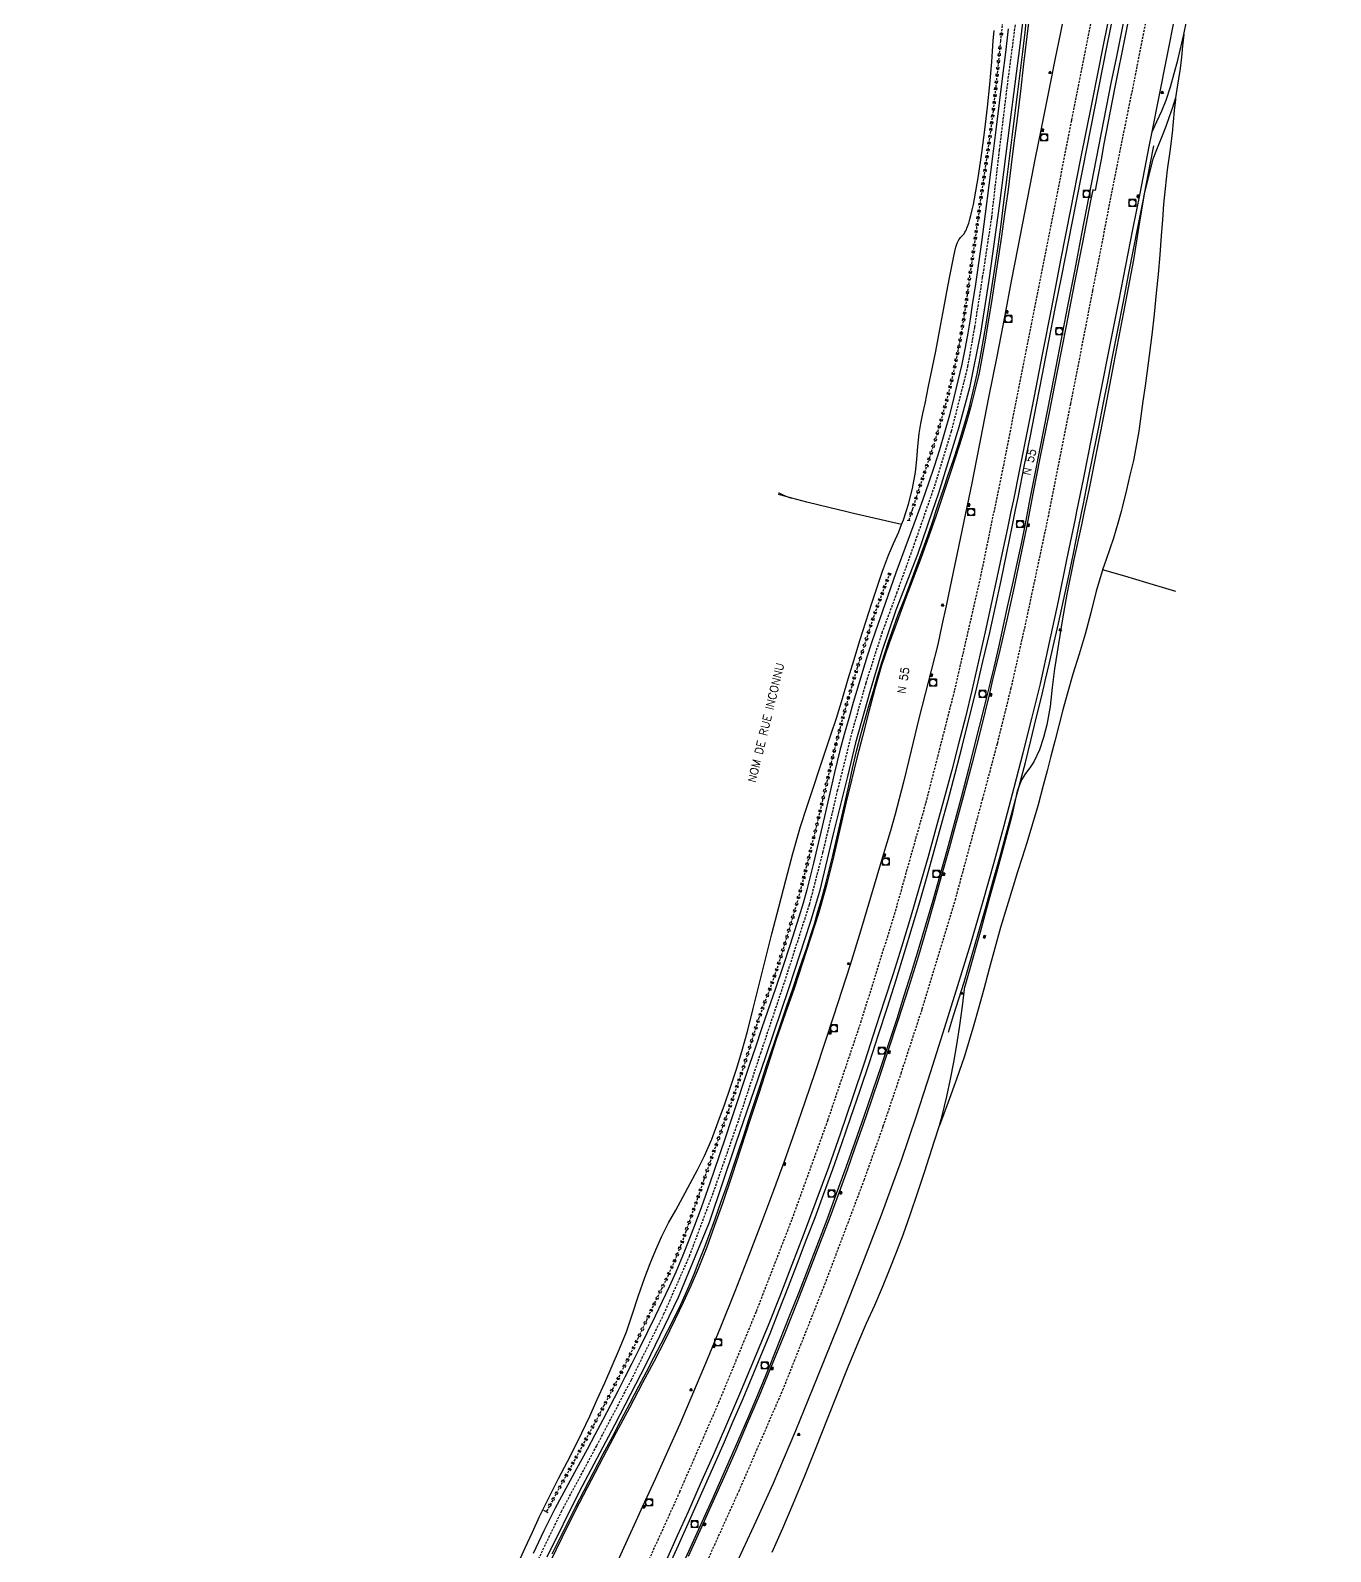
# Model space of a CAD drawing. Header units: millimetres. Extents: x 133168 to 134000, y 130000 to 131000.
# Drawn here: x 133211.6 to 133495.7, y 130448.6 to 130781.2 of the extents above; entities that cross this region are included whole.
import ezdxf
from ezdxf.enums import TextEntityAlignment as Align

# ---------------------------------------------------------------- set-up
doc = ezdxf.new("R2010")
doc.units = ezdxf.units.MM
doc.linetypes.add('DASHED', pattern=[0.75, 0.5, -0.25])
doc.layers.get('0').update_dxf_attribs({"linetype": 'CONTINUOUS'})
for name, color, linetype in [('W0001', 6, 'DASHED'), ('W0008', 7, 'CONTINUOUS'), ('W0010', 4, 'CONTINUOUS'), ('W0120', 7, 'CONTINUOUS'), ('W0211', 2, 'CONTINUOUS'), ('W0220', 5, 'DASHED'), ('W0330', 7, 'CONTINUOUS'), ('W0401', 7, 'CONTINUOUS'), ('W0420', 7, 'CONTINUOUS'), ('W0850', 7, 'CONTINUOUS'), ('W0990', 7, 'CONTINUOUS')]:
    doc.layers.add(name, color=color, linetype=linetype)
doc.styles.get("Standard").update_dxf_attribs({"font": 'romans.shx', "width": 0.85})

# ---------------------------------------------------------------- blocks, each defined once
blk = doc.blocks.new('T420')
for p, q in [((0.75, 0.75), (-0.75, 0.75)), ((-0.75, 0.75), (-0.75, -0.75)), ((0.75, 0.75), (0.75, -0.75)), ((0.75, -0.75), (-0.75, -0.75))]:
    blk.add_line(p, q)
blk.add_ellipse((0, 0), major_axis=(-0.53, 0.53), ratio=1, start_param=3.926991, end_param=10.210176)
blk = doc.blocks.new('T401')
for p, q in [((-0.3, 0.3), (0, 0.3)), ((-0.3, -0.25), (-0.3, 0.3)), ((-0.3, 0.15), (0, 0.15)), ((-0.3, 0), (0, 0)), ((0, 0.3), (0, -0.25)), ((-0.3, -0.15), (0, -0.15)), ((-0.3, -0.25), (-0.3, -0.3)), ((-0.3, -0.3), (0, -0.3)), ((0, -0.3), (0, -0.25))]:
    blk.add_line(p, q)
blk = doc.blocks.new('T850')
for p, q in [((-0.25, -0.15), (0, 0.32)), ((0, 0.32), (0.25, -0.15)), ((-0.25, -0.15), (0.25, -0.15))]:
    blk.add_line(p, q)
for major_axis in [(-0.106, 0.106), (-0.0354, 0.0354), (-0.0236, 0.0236)]:
    blk.add_ellipse((0, 0), major_axis=major_axis, ratio=1, start_param=3.926991, end_param=10.210176)
blk = doc.blocks.new('t220o')
at = {"color": 0, "linetype": 'Continuous'}
for p, q in [((-0.25, 0.25), (0.25, 0.25)), ((-0.25, -0.25), (0.25, -0.25))]:
    blk.add_line(p, q, dxfattribs=at)

msp = doc.modelspace()

# ---------------------------------------------------------------- linework, layer by layer
at = {"layer": 'W0001'}
for points in [[(133407.26, 130676), (133409.23, 130681.65), (133412.9, 130693.56), (133416.47, 130707.71), (133417.98, 130716.35), (133419.69, 130727.19), (133421.69, 130740.39), (133423.37, 130755.05), (133425.3, 130770.71), (133426.79, 130781.97), (133429.71, 130804.15), (133435.61, 130833.28), (133441.29, 130853.76), (133447.34, 130875.03), (133450.06, 130888.51), (133450.97, 130899.48), (133451.57, 130923.12), (133451.82, 130926), (133453.26, 130942.68), (133456.21, 130956.66), (133460.22, 130977.08), (133462.58, 130992.69), (133463, 131000)], [(133483.69, 131000), (133480.45, 130975.91), (133473.71, 130938.45), (133471.33, 130926), (133466.47, 130900.59), (133458.9, 130862.23), (133451.66, 130825.45), (133448.93, 130811.57), (133446.46, 130799.02), (133443.97, 130786.4), (133439.08, 130761.48), (133434.16, 130736.48), (133429.2, 130711.48), (133424.31, 130686.49), (133422.18, 130676)], [(133495.72, 131000), (133495.52, 130997.94), (133489.7, 130960.09), (133483.38, 130926), (133482.84, 130923.09), (133475.45, 130885.43), (133468.16, 130848.53), (133460.75, 130810.97), (133458.02, 130796.74), (133453.39, 130773.3), (133448.37, 130748.35), (133443.72, 130724.35), (133438.87, 130699.51), (133434.21, 130676)], [(133342.91, 130486.12), (133350.04, 130500.55), (133355.62, 130513.21), (133360.86, 130527.15), (133365.92, 130541.59), (133371.18, 130557.54), (133376.2, 130572.52), (133381.86, 130590.09), (133384.79, 130601.47), (133388, 130614.99), (133391.23, 130627.95), (133394.23, 130638.56), (133397.73, 130649.49), (133400.94, 130658.14), (133405.02, 130669.56), (133407.26, 130676)], [(133353.49, 130461.65), (133362.02, 130481.14), (133370.24, 130501.09), (133378.06, 130521.3), (133385.85, 130542.85), (133393.07, 130564.27), (133400.43, 130587.9), (133407.31, 130612.3), (133413.59, 130636.92), (133419.29, 130661.81), (133422.18, 130676)], [(133434.21, 130676), (133434.05, 130675.17), (133428.91, 130650.92), (133425.85, 130637.36), (133422.84, 130625.18), (133419.65, 130613.19), (133413.72, 130591.33), (133406.39, 130567.11), (133401.88, 130553.33), (133397.9, 130541.52), (133393.77, 130529.87), (133385.27, 130507.29), (133376.08, 130484.16), (133366.45, 130461.93)], [(133211.59, 130176), (133214.04, 130184.03), (133219.19, 130198.31), (133223.24, 130209.86), (133228.88, 130226.66), (133234.05, 130242.19), (133238.7, 130256.11), (133243.21, 130267.58), (133249.62, 130280.95), (133256.37, 130294.94), (133263.6, 130310.8), (133270.66, 130326.18), (133277.15, 130341.01), (133283.74, 130356.7), (133290.61, 130372.52), (133297.96, 130390.58), (133305.57, 130408.71), (133313.52, 130426.96), (133321, 130443.57), (133327.65, 130457.37), (133335.38, 130471.77), (133342.91, 130486.12)], [(133353.49, 130461.65), (133344.25, 130441.32), (133334.47, 130419.99), (133324.72, 130398.83), (133315.48, 130378.52), (133304.43, 130354.56), (133293.4, 130330.63), (133283.25, 130308.2), (133273.28, 130286.69), (133266.59, 130272.02), (133261.61, 130260.54), (133256.83, 130249.04), (133252.44, 130237.34), (133248.3, 130225.7), (133242.46, 130207.79), (133237.52, 130189.47), (133234.23, 130176)], [(133366.45, 130461.93), (133356.37, 130439.63), (133345.83, 130416.69), (133339.82, 130403.65), (133329.76, 130381.78), (133319.45, 130359.16), (133309.16, 130336.7), (133298.76, 130314.04), (133288.39, 130291.49), (133277.94, 130268.73), (133272.85, 130257.2), (133263.97, 130234.87), (133261.34, 130227.46), (133257.84, 130216.82), (133253.69, 130203.93), (133248.61, 130185.77), (133246.33, 130176)]]:
    msp.add_lwpolyline(points, dxfattribs=at)
at = {"layer": 'W0008'}
for points in [[(133435.54, 130826.66), (133433.84, 130818.48), (133431.97, 130808.93), (133429.96, 130795.78), (133427.79, 130777.96), (133425.61, 130761.1), (133423.36, 130743.4), (133421.03, 130726.63), (133419.24, 130715.01), (133416.83, 130703.03), (133414.46, 130694.45), (133410.06, 130680.03), (133408.68, 130676)], [(133440.29, 130676), (133441.78, 130683.35), (133443.58, 130692.3), (133445.54, 130702.19), (133447.48, 130712.08), (133449.42, 130721.97), (133450.97, 130729.83), (133452.53, 130737.69), (133454.08, 130745.55), (133456.11, 130755.81), (133456.74, 130759.01), (133458.14, 130766.06), (133460.17, 130776.32), (133461.55, 130783.3), (133462.92, 130790.29), (133464.3, 130797.27), (133465.72, 130804.51), (133467.15, 130811.76), (133468.57, 130819)], [(133453.81, 130816.87), (133452.07, 130808.12), (133450.33, 130799.37), (133448.59, 130790.62), (133446.06, 130778.02), (133443.52, 130765.42), (133441, 130752.82), (133438.89, 130742.08), (133436.8, 130731.34), (133434.7, 130720.6), (133432.78, 130710.74), (133430.86, 130700.89), (133428.91, 130691.04), (133427.66, 130684.81), (133426.4, 130678.59), (133425.86, 130676)], [(133458.39, 130817.03), (133456.7, 130808.81), (133455.01, 130800.59), (133453.34, 130792.36), (133450.92, 130780.39), (133448.53, 130768.42), (133446.2, 130756.43), (133445.56, 130753.02), (133444.92, 130749.61), (133444.28, 130746.2), (133443.74, 130746.36), (133443.26, 130743.95), (133441.49, 130734.85), (133439.71, 130725.74), (133437.93, 130716.64), (133436.03, 130706.97), (133434.12, 130697.31), (133432.21, 130687.64), (133430.76, 130680.26), (133429.92, 130676)], [(133437.84, 130786.67), (133436.67, 130780.73), (133435.5, 130774.78), (133434.47, 130769.64), (133433.42, 130764.51), (133432.39, 130759.37), (133431.2, 130753.35), (133430.02, 130747.33), (133428.84, 130741.31), (133427.39, 130733.85), (133425.95, 130726.4), (133424.51, 130718.94), (133422.76, 130709.93), (133421, 130700.93), (133419.23, 130691.93), (133418.26, 130687.06), (133417.29, 130682.19), (133416.31, 130677.33), (133416.03, 130676)], [(133425.29, 130781.59), (133424.67, 130776.42), (133424.05, 130771.25), (133423.33, 130765.37), (133422.6, 130759.49), (133421.86, 130753.61), (133421.07, 130747.36), (133420.26, 130741.12), (133419.42, 130734.88), (133418.78, 130730.32), (133418.12, 130725.76), (133417.42, 130721.2), (133416.93, 130718.1), (133416.43, 130715), (133415.88, 130711.91), (133415.13, 130708.23), (133414.3, 130704.56), (133413.41, 130700.91), (133412.42, 130697.08), (133411.36, 130693.27), (133410.24, 130689.48), (133409.07, 130685.84), (133407.84, 130682.23), (133406.58, 130678.62), (133405.64, 130676)], [(133405.64, 130676), (133404.66, 130673.26), (133402.69, 130667.93), (133400.75, 130662.58), (133399.57, 130659.25), (133398.4, 130655.91), (133397.24, 130652.57), (133396.29, 130649.84), (133395.36, 130647.1), (133394.45, 130644.35), (133393.4, 130640.99), (133392.4, 130637.61), (133391.42, 130634.23), (133390.41, 130630.74), (133389.43, 130627.25), (133388.49, 130623.75), (133387.31, 130618.95), (133386.21, 130614.14), (133385.11, 130609.32), (133384.33, 130605.91), (133383.55, 130602.51), (133382.74, 130599.11), (133382, 130596.18), (133381.24, 130593.25), (133380.43, 130590.34), (133379.53, 130587.32), (133378.58, 130584.3), (133377.62, 130581.3), (133376.03, 130576.48), (133374.39, 130571.68), (133372.75, 130566.88), (133371.38, 130562.87), (133370.01, 130558.86), (133368.65, 130554.84), (133367.34, 130550.9), (133366.04, 130546.95), (133364.74, 130543.01), (133363.46, 130539.16), (133362.17, 130535.31), (133360.86, 130531.47), (133359.55, 130527.7), (133358.21, 130523.95), (133356.83, 130520.21), (133355.47, 130516.69), (133354.07, 130513.18), (133352.61, 130509.7), (133351.16, 130506.47), (133349.65, 130503.26), (133348.12, 130500.07), (133346.45, 130496.61), (133344.75, 130493.17), (133343.03, 130489.73), (133341.49, 130486.68), (133339.93, 130483.64), (133338.36, 130480.61), (133336.66, 130477.37), (133334.95, 130474.14), (133333.23, 130470.91), (133330.9, 130466.64), (133328.56, 130462.37), (133326.28, 130458.07), (133323.81, 130453.13), (133321.42, 130448.15)], [(133408.68, 130676), (133405.46, 130666.63), (133400.73, 130654.41), (133397.69, 130645.4), (133395.02, 130636.56), (133391.9, 130625.41), (133390.15, 130618.09), (133387.01, 130605.52), (133384.04, 130592.92), (133381.98, 130586.14), (133377.34, 130571.83), (133372.24, 130556.75), (133365.7, 130537.67), (133359.89, 130520.54), (133353.18, 130504.12), (133346.06, 130489.5), (133339.25, 130476.21), (133331.51, 130461.63), (133324.46, 130447.39)], [(133416.03, 130676), (133415.08, 130671.42), (133413.84, 130665.52), (133412.58, 130659.62), (133411.69, 130655.4), (133410.8, 130651.17), (133409.86, 130646.96), (133408.54, 130641.55), (133407.15, 130636.16), (133405.76, 130630.76), (133404.06, 130623.77), (133402.37, 130616.79), (133400.56, 130609.83), (133399.53, 130606.21), (133398.46, 130602.59), (133397.39, 130598.98), (133395.21, 130591.59), (133393.01, 130584.22), (133390.74, 130576.86), (133388.95, 130571.27), (133387.12, 130565.69), (133385.27, 130560.11), (133383.07, 130553.48), (133380.84, 130546.87), (133378.56, 130540.27), (133376.28, 130533.88), (133373.95, 130527.51), (133371.58, 130521.15), (133368.58, 130513.29), (133365.52, 130505.46), (133362.39, 130497.65), (133359.48, 130490.56), (133356.52, 130483.48), (133353.49, 130476.44), (133350.82, 130470.43), (133348.1, 130464.44), (133345.37, 130458.45), (133340.92, 130448.63), (133336.45, 130438.82)], [(133425.86, 130676), (133425.11, 130672.37), (133423.97, 130666.95), (133422.81, 130661.54), (133421.63, 130656.13), (133420.23, 130649.71), (133418.8, 130643.29), (133417.32, 130636.88), (133415.91, 130631.05), (133414.44, 130625.24), (133412.94, 130619.43), (133411.23, 130613.04), (133409.47, 130606.66), (133407.68, 130600.29), (133405.82, 130593.76), (133403.93, 130587.23), (133401.97, 130580.73), (133400.15, 130574.92), (133398.27, 130569.13), (133396.38, 130563.35), (133393.84, 130555.57), (133391.27, 130547.8), (133388.62, 130540.06), (133385.97, 130532.59), (133383.24, 130525.14), (133380.46, 130517.72), (133377.99, 130511.25), (133375.49, 130504.79), (133372.93, 130498.36), (133369.78, 130490.66), (133366.56, 130482.99), (133363.28, 130475.35), (133360.65, 130469.32), (133357.98, 130463.3), (133355.3, 130457.29), (133352.94, 130452.02), (133350.56, 130446.76)], [(133429.92, 130676), (133429.31, 130672.89), (133427.81, 130665.52), (133426.4, 130658.91), (133424.94, 130652.31), (133423.43, 130645.72), (133422.66, 130642.44), (133421.87, 130639.17), (133421.08, 130635.9), (133419.26, 130628.46), (133417.39, 130621.04), (133415.46, 130613.63), (133413.93, 130607.97), (133412.36, 130602.33), (133410.77, 130596.69), (133409.09, 130590.74), (133407.39, 130584.8), (133405.64, 130578.88), (133403.46, 130571.84), (133401.21, 130564.82), (133398.91, 130557.82), (133397.13, 130552.45), (133395.32, 130547.1), (133393.48, 130541.75), (133391.78, 130536.88), (133390.07, 130532.01), (133388.32, 130527.16), (133386.28, 130521.65), (133384.21, 130516.15), (133382.1, 130510.66), (133379.24, 130503.32), (133376.32, 130496), (133373.35, 130488.71), (133370.82, 130482.62), (133368.26, 130476.55), (133365.65, 130470.5), (133363.21, 130464.95), (133360.74, 130459.42), (133358.25, 130453.89), (133355.36, 130447.51)], [(133366.42, 130447.06), (133370.21, 130455.22), (133373.91, 130463.41), (133378.86, 130475.02), (133383.63, 130486.71), (133388.3, 130498.44), (133392.99, 130510.31), (133397.57, 130522.21), (133401.94, 130534.2), (133405.2, 130543.83), (133408.33, 130553.52), (133411.39, 130563.22), (133414.26, 130572.39), (133417.08, 130581.57), (133419.8, 130590.78), (133422.13, 130599.06), (133424.39, 130607.37), (133426.59, 130615.69), (133428.55, 130623.22), (133430.47, 130630.76), (133432.31, 130638.32), (133434.33, 130647.34), (133436.24, 130656.39), (133438.11, 130665.45), (133439.96, 130674.39), (133440.29, 130676)]]:
    msp.add_lwpolyline(points, dxfattribs=at)
at = {"layer": 'W0010'}
for points in [[(133478.64, 130926), (133477.85, 130921.79), (133475.96, 130911.82), (133474.04, 130901.87), (133472.04, 130891.83), (133470.01, 130881.79), (133467.99, 130871.76), (133466.11, 130862.31), (133464.25, 130852.85), (133462.38, 130843.4), (133460.33, 130833.13), (133458.27, 130822.87), (133456.23, 130812.59), (133454.38, 130803.15), (133452.54, 130793.69), (133450.67, 130784.25), (133449.72, 130779.5), (133448.76, 130774.76), (133447.8, 130770.02)], [(133426.82, 130676), (133427.51, 130679.42), (133428.79, 130685.84), (133430.12, 130692.58), (133431.43, 130699.33), (133432.74, 130706.07), (133434.15, 130713.24), (133435.56, 130720.4), (133436.97, 130727.57), (133438.5, 130735.35), (133440.03, 130743.12), (133441.56, 130750.9), (133443.32, 130759.79), (133445.08, 130768.67), (133446.85, 130777.56), (133448.42, 130785.4), (133449.99, 130793.24), (133451.52, 130801.09), (133452.37, 130805.62), (133453.2, 130810.15), (133454.04, 130814.68)], [(133409.49, 130676), (133410.07, 130677.74), (133411.21, 130681.15), (133412.26, 130684.24), (133413.3, 130687.33), (133414.31, 130690.44), (133415.15, 130693.15), (133415.95, 130695.86), (133416.71, 130698.59), (133417.64, 130702.34), (133418.48, 130706.12), (133419.24, 130709.91), (133419.91, 130713.65), (133420.51, 130717.41), (133421.1, 130721.17), (133421.78, 130725.43), (133422.44, 130729.69), (133423.07, 130733.95), (133423.72, 130738.8), (133424.33, 130743.65), (133424.94, 130748.51), (133425.55, 130753.2), (133426.15, 130757.9), (133426.75, 130762.59), (133427.33, 130767.23), (133427.91, 130771.86), (133428.47, 130776.5), (133428.96, 130780.81), (133429.44, 130785.12)], [(133447.8, 130770.02), (133446.7, 130764.41), (133445.6, 130758.79), (133444.5, 130753.18), (133442.91, 130744.97), (133441.32, 130736.76), (133439.73, 130728.55), (133438.26, 130720.95), (133436.78, 130713.35), (133435.3, 130705.75), (133433.78, 130697.97), (133432.27, 130690.19), (133430.74, 130682.41), (133429.89, 130678.05), (133429.49, 130676)], [(133441.36, 130676), (133441.63, 130677.34), (133442.78, 130683.04), (133443.93, 130688.74), (133445.07, 130694.44), (133446.05, 130699.44), (133447.03, 130704.45), (133448, 130709.45), (133449.22, 130715.68), (133450.44, 130721.91), (133451.66, 130728.14), (133452.68, 130733.29), (133453.69, 130738.45), (133454.7, 130743.6), (133455.5, 130747.74), (133456.29, 130751.87), (133457.09, 130756.01)], [(133325.63, 130448.08), (133327.29, 130451.46), (133329.04, 130454.97), (133330.8, 130458.46), (133332.59, 130461.95), (133334.63, 130465.86), (133336.7, 130469.77), (133338.76, 130473.67), (133340.7, 130477.37), (133342.64, 130481.08), (133344.58, 130484.78), (133346.21, 130487.89), (133347.85, 130490.99), (133349.46, 130494.11), (133350.91, 130496.93), (133352.34, 130499.75), (133353.71, 130502.6), (133354.74, 130504.88), (133355.74, 130507.18), (133356.7, 130509.49), (133357.77, 130512.17), (133358.81, 130514.87), (133359.82, 130517.57), (133361.21, 130521.35), (133362.57, 130525.14), (133363.9, 130528.94), (133365.09, 130532.41), (133366.26, 130535.88), (133367.41, 130539.36), (133368.62, 130543.08), (133369.82, 130546.81), (133371.03, 130550.53), (133372.55, 130555.09), (133374.09, 130559.65), (133375.64, 130564.2), (133376.91, 130567.93), (133378.18, 130571.66), (133379.45, 130575.39), (133380.35, 130577.99), (133381.24, 130580.58), (133382.1, 130583.19), (133382.92, 130585.84), (133383.7, 130588.51), (133384.46, 130591.18), (133385.32, 130594.36), (133386.13, 130597.56), (133386.92, 130600.76), (133387.83, 130604.56), (133388.7, 130608.37), (133389.57, 130612.18), (133390.41, 130615.99), (133391.24, 130619.81), (133392.13, 130623.61), (133393.02, 130626.99), (133393.96, 130630.35), (133394.92, 130633.71), (133395.8, 130636.81), (133396.71, 130639.91), (133397.65, 130642.99), (133398.38, 130645.25), (133399.13, 130647.51), (133399.91, 130649.76), (133401.18, 130653.25), (133402.51, 130656.72), (133403.83, 130660.2), (133405.16, 130663.77), (133406.47, 130667.35), (133407.76, 130670.94), (133408.93, 130674.34), (133409.49, 130676)], [(133350.42, 130443.91), (133353.21, 130449.98), (133355.92, 130456.01), (133358.61, 130462.05), (133361.27, 130468.1), (133363.24, 130472.58), (133365.2, 130477.06), (133367.13, 130481.56), (133369.19, 130486.45), (133371.22, 130491.36), (133373.22, 130496.28), (133375.25, 130501.4), (133377.24, 130506.53), (133379.22, 130511.67), (133381.15, 130516.65), (133383.06, 130521.64), (133384.94, 130526.64), (133386.95, 130532.2), (133388.91, 130537.79), (133390.84, 130543.38), (133392.91, 130549.45), (133394.95, 130555.53), (133396.95, 130561.62), (133398.88, 130567.59), (133400.78, 130573.57), (133402.64, 130579.57), (133404.31, 130585.12), (133405.94, 130590.68), (133407.54, 130596.25), (133409.1, 130601.78), (133410.62, 130607.32), (133412.12, 130612.86), (133413.68, 130618.74), (133415.2, 130624.62), (133416.69, 130630.52), (133418.25, 130636.85), (133419.76, 130643.2), (133421.23, 130649.55), (133422.49, 130655.23), (133423.7, 130660.91), (133424.9, 130666.6), (133426.22, 130673.01), (133426.82, 130676)], [(133429.49, 130676), (133429.03, 130673.69), (133428.15, 130669.34), (133427.15, 130664.61), (133426.11, 130659.88), (133425.07, 130655.16), (133424.1, 130650.74), (133423.12, 130646.33), (133422.11, 130641.92), (133421.32, 130638.65), (133420.51, 130635.39), (133419.7, 130632.13), (133418.14, 130625.9), (133416.57, 130619.68), (133414.96, 130613.46), (133413.45, 130607.76), (133411.92, 130602.08), (133410.34, 130596.4), (133408.78, 130590.97), (133407.19, 130585.55), (133405.57, 130580.14), (133404.04, 130575.1), (133402.49, 130570.08), (133400.9, 130565.06), (133399.18, 130559.79), (133397.42, 130554.54), (133395.64, 130549.29), (133393.72, 130543.7), (133391.76, 130538.13), (133389.78, 130532.56), (133387.71, 130526.84), (133385.61, 130521.14), (133383.47, 130515.45), (133381.51, 130510.35), (133379.51, 130505.26), (133377.5, 130500.18), (133375.3, 130494.66), (133373.09, 130489.15), (133370.83, 130483.65), (133368.5, 130478.12), (133366.12, 130472.6), (133363.72, 130467.1), (133360.5, 130459.85), (133357.23, 130452.62), (133353.93, 130445.4)], [(133412.19, 130562.19), (133413.34, 130565.83), (133414.5, 130569.47), (133415.63, 130573.11), (133417.27, 130578.62), (133418.86, 130584.15), (133420.43, 130589.68), (133421.95, 130595.02), (133423.45, 130600.37), (133424.93, 130605.72), (133426.32, 130610.84), (133427.69, 130615.97), (133429.02, 130621.1), (133430.24, 130625.96), (133431.42, 130630.83), (133432.59, 130635.7), (133433.44, 130639.29), (133434.29, 130642.89), (133435.12, 130646.49), (133436.26, 130651.52), (133437.37, 130656.55), (133438.45, 130661.59), (133439.53, 130666.84), (133440.58, 130672.09), (133441.36, 130676)]]:
    msp.add_lwpolyline(points, dxfattribs=at)
at = {"layer": 'W0120'}
for points in [[(133403.88, 130673.95), (133403.22, 130674.06)], [(133324.74, 130457.07), (133323.79, 130457.59)]]:
    msp.add_lwpolyline(points, dxfattribs=at)
at = {"layer": 'W0211'}
for points in [[(133456.74, 130759.01), (133457.78, 130761.33), (133458.82, 130763.64), (133459.77, 130765.99), (133460.73, 130768.86), (133461.56, 130771.77), (133462.34, 130774.7), (133463.39, 130779.1), (133463.65, 130780.35), (133464.3, 130783.53), (133465.2, 130787.96), (133466.71, 130795.46), (133468.17, 130802.97), (133469.62, 130810.48)], [(133429.95, 130784.64), (133429.35, 130779.88), (133428.63, 130773.9), (133427.93, 130767.93), (133427.21, 130761.95), (133426.54, 130756.58), (133425.87, 130751.21), (133425.16, 130745.85), (133424.5, 130741.04), (133423.82, 130736.23), (133423.11, 130731.42), (133422.38, 130726.65), (133421.62, 130721.88), (133420.83, 130717.12), (133420.23, 130713.51), (133419.61, 130709.9), (133418.9, 130706.31), (133418.08, 130702.79), (133417.18, 130699.29), (133416.21, 130695.81), (133415.05, 130691.96), (133413.82, 130688.12), (133412.56, 130684.3), (133411.05, 130679.72), (133409.8, 130676)], [(133461.86, 130766.45), (133461.15, 130764.37), (133460.44, 130762.29), (133459.7, 130760.22), (133458.77, 130757.82), (133457.8, 130755.44), (133456.91, 130753.03), (133455.06, 130745.81), (133453.85, 130738.41), (133452.65, 130731.01), (133451.2, 130723.41), (133449.75, 130715.81), (133448.29, 130708.21), (133446.52, 130699.02), (133444.73, 130689.84), (133442.9, 130680.66), (133441.9, 130676)], [(133409.8, 130676), (133409.51, 130675.15), (133407.92, 130670.6), (133406.23, 130665.98), (133404.48, 130661.39), (133402.76, 130656.78), (133400.98, 130651.99), (133399.23, 130647.2), (133397.6, 130642.36), (133396.1, 130637.2), (133394.75, 130631.99), (133393.42, 130626.78), (133392.2, 130622.04), (133391.01, 130617.29), (133389.84, 130612.53), (133388.37, 130606.18), (133386.95, 130599.81), (133385.36, 130593.49), (133383.79, 130588.08), (133382.09, 130582.69), (133380.35, 130577.33), (133378.46, 130571.72), (133376.5, 130566.13), (133374.58, 130560.53), (133372.64, 130554.65), (133370.74, 130548.76), (133368.83, 130542.87), (133366.86, 130536.79), (133364.87, 130530.72), (133362.81, 130524.67), (133361.12, 130519.88), (133359.38, 130515.11), (133357.52, 130510.39), (133355.92, 130506.7), (133354.25, 130503.04), (133352.52, 130499.4), (133350.2, 130494.72), (133347.8, 130490.07), (133345.38, 130485.44), (133342.52, 130480.04), (133339.62, 130474.65), (133336.75, 130469.25), (133334.13, 130464.22), (133331.54, 130459.18), (133328.98, 130454.12), (133326.45, 130449.02), (133323.97, 130443.9)], [(133441.9, 130676), (133441.28, 130673.1), (133439.63, 130665.54), (133438.11, 130657.96), (133437.14, 130652.51), (133436.23, 130647.05), (133435.38, 130641.58), (133434.91, 130637.49), (133434.47, 130633.4), (133433.72, 130629.38), (133432.98, 130626.6), (133432.1, 130623.86), (133430.91, 130621.27), (133430.02, 130619.96), (133429.05, 130618.69), (133428.19, 130617.37), (133427.24, 130614.85), (133426.66, 130612.15), (133426.07, 130609.46), (133424.39, 130603.23), (133422.7, 130597), (133421, 130590.77), (133419.28, 130584.55), (133417.55, 130578.34), (133415.82, 130572.12)], [(133373.69, 130448.42), (133376.01, 130453.69), (133378.28, 130458.98), (133380.83, 130465.16), (133383.31, 130471.37), (133385.79, 130477.58), (133388.04, 130483.27), (133390.29, 130488.95), (133392.61, 130494.61), (133394.33, 130498.55), (133396.09, 130502.47), (133397.79, 130506.42), (133399.34, 130510.22), (133400.85, 130514.03), (133402.3, 130517.87), (133403.92, 130522.4), (133405.47, 130526.96), (133406.99, 130531.53), (133408.1, 130534.94), (133409.19, 130538.36), (133410.28, 130541.78), (133410.82, 130543.89), (133411.36, 130546), (133411.87, 130548.12), (133412.67, 130551.85), (133413.39, 130555.61), (133414.04, 130559.37), (133414.68, 130563.61), (133415.25, 130567.87), (133415.82, 130572.12)]]:
    msp.add_lwpolyline(points, dxfattribs=at)
at = {"layer": 'W0220'}
for points in [[(133446.41, 130885.32), (133445.13, 130879.97), (133443.84, 130874.62), (133442.49, 130869.29), (133440.84, 130863.37), (133439.1, 130857.47), (133437.41, 130851.56), (133435.75, 130845.49), (133434.14, 130839.4), (133432.61, 130833.3), (133430.96, 130826.33), (133429.41, 130819.34), (133428.02, 130812.32), (133426.86, 130805.32), (133425.86, 130798.28), (133424.96, 130791.24), (133424.48, 130787.12), (133424.02, 130783.01), (133423.57, 130778.89)], [(133423.57, 130778.89), (133423.05, 130773.79), (133422.54, 130768.7), (133421.97, 130763.61), (133421.09, 130756.92), (133420.12, 130750.23), (133419.14, 130743.55), (133418.38, 130738.23), (133417.62, 130732.91), (133416.85, 130727.59), (133416.27, 130723.37), (133415.68, 130719.16), (133415, 130714.96), (133414.32, 130711.35), (133413.58, 130707.74), (133412.76, 130704.16), (133411.63, 130699.71), (133410.39, 130695.29), (133409.07, 130690.9), (133408.07, 130687.82), (133407.03, 130684.74), (133406, 130681.67), (133405.18, 130679.12), (133404.36, 130676.58), (133404.17, 130676)], [(133404.17, 130676), (133403.54, 130674.03)], [(133399.38, 130662.51), (133398.3, 130659.67), (133397.23, 130656.83), (133396.19, 130653.97), (133395.2, 130651.04), (133394.24, 130648.09), (133393.31, 130645.13), (133392.28, 130641.84), (133391.28, 130638.54), (133390.31, 130635.23), (133389.37, 130631.87), (133388.46, 130628.49), (133387.58, 130625.11), (133386.59, 130621.06), (133385.66, 130617), (133384.71, 130612.94), (133383.74, 130608.88), (133382.76, 130604.82), (133381.76, 130600.76), (133381.19, 130598.46), (133380.62, 130596.16), (133380.03, 130593.87), (133379.21, 130590.89), (133378.36, 130587.93), (133377.48, 130584.97), (133376.44, 130581.5), (133375.37, 130578.05), (133374.24, 130574.61), (133373.12, 130571.5), (133371.94, 130568.41), (133370.81, 130565.31), (133369.6, 130561.6), (133368.45, 130557.87), (133367.27, 130554.15), (133366.28, 130551.21), (133365.26, 130548.27), (133364.24, 130545.34), (133362.89, 130541.55), (133361.53, 130537.77), (133360.18, 130533.99), (133358.77, 130529.92), (133357.38, 130525.85), (133355.95, 130521.79), (133354.81, 130518.59), (133353.66, 130515.4), (133352.41, 130512.25), (133351, 130509.13), (133349.5, 130506.04), (133348, 130502.96), (133346.2, 130499.13), (133344.39, 130495.3), (133342.55, 130491.49), (133340.71, 130487.81), (133338.83, 130484.15), (133336.93, 130480.5), (133334.84, 130476.58), (133332.72, 130472.69), (133330.6, 130468.79), (133328.52, 130464.97), (133326.44, 130461.16), (133324.36, 130457.35)]]:
    msp.add_lwpolyline(points, dxfattribs=at)
at = {"layer": 'W0330'}
for points in [[(133402.95, 130676), (133403.45, 130677.6), (133404.33, 130681.07), (133405.01, 130684.58), (133405.33, 130687.41), (133405.53, 130690.26), (133405.83, 130693.1), (133406.21, 130695.28), (133406.64, 130697.44), (133407.09, 130699.61), (133407.88, 130703.42), (133408.69, 130707.23), (133409.48, 130711.05), (133410.36, 130715.78), (133411.19, 130720.51), (133412.07, 130725.24), (133412.51, 130727.45), (133412.95, 130729.66), (133413.42, 130731.87), (133413.55, 130732.53), (133413.69, 130733.2), (133413.86, 130733.85), (133413.99, 130734.28), (133414.14, 130734.7), (133414.32, 130735.11), (133414.49, 130735.4), (133414.67, 130735.68), (133414.88, 130735.94), (133415.05, 130736.12), (133415.24, 130736.3), (133415.41, 130736.48), (133415.62, 130736.76), (133415.82, 130737.06), (133415.99, 130737.37), (133416.13, 130737.67), (133416.26, 130737.99), (133416.38, 130738.3), (133416.66, 130739.1), (133416.91, 130739.91), (133417.14, 130740.73), (133417.43, 130741.95), (133417.66, 130743.18), (133417.89, 130744.42), (133418.77, 130749.43), (133419.5, 130754.46), (133420.16, 130759.5), (133420.74, 130764.45), (133421.23, 130769.41), (133421.67, 130774.37), (133421.85, 130776.65), (133422.01, 130778.93), (133422.18, 130781.21)], [(133463.65, 130780.35), (133463.39, 130777.85), (133463.13, 130775.35), (133462.84, 130772.86), (133462.51, 130770.62), (133462.14, 130768.38), (133461.86, 130766.45), (133461.82, 130766.14), (133461.56, 130763.69), (133461.35, 130761.23), (133461.12, 130758.77), (133460.61, 130754.72), (133460.05, 130750.69), (133459.55, 130746.64), (133459.24, 130743.22), (133458.98, 130739.79), (133458.72, 130736.36), (133458.38, 130732.15), (133458.03, 130727.94), (133457.64, 130723.73), (133457.17, 130719.19), (133456.67, 130714.64), (133456.11, 130710.11), (133455.66, 130706.78), (133455.18, 130703.46), (133454.7, 130700.13), (133454.25, 130696.86), (133453.8, 130693.6), (133453.27, 130690.35), (133452.62, 130687.13), (133451.89, 130683.93), (133451.12, 130680.74), (133450.25, 130677.21), (133449.93, 130676)], [(133389.69, 130676), (133386.35, 130676.81), (133381.24, 130678.09), (133377.99, 130678.93), (133376.15, 130679.41), (133374.97, 130679.72)], [(133375.1, 130680.13), (133375.16, 130680.09), (133375.87, 130679.7), (133376.56, 130679.41), (133377.28, 130679.17), (133377.99, 130678.93)], [(133317.88, 130445.36), (133319.73, 130449.41), (133321.3, 130452.81), (133322.87, 130456.21), (133324.48, 130459.59), (133327, 130464.58), (133329.6, 130469.54), (133332.11, 130474.54), (133333.81, 130478.16), (133335.47, 130481.81), (133337.1, 130485.47), (133338.73, 130489.18), (133340.32, 130492.9), (133341.82, 130496.66), (133343.19, 130500.59), (133344.47, 130504.57), (133345.84, 130508.5), (133347.02, 130511.55), (133348.25, 130514.58), (133349.59, 130517.56), (133351.06, 130520.43), (133352.62, 130523.26), (133354.18, 130526.09), (133355.8, 130529.07), (133357.4, 130532.06), (133358.9, 130535.09), (133360.47, 130538.77), (133361.89, 130542.52), (133363.25, 130546.3), (133364.59, 130550.16), (133365.86, 130554.05), (133367.06, 130557.96), (133368.35, 130562.62), (133369.53, 130567.3), (133370.71, 130571.99), (133372.18, 130577.82), (133373.63, 130583.65), (133375.11, 130589.47), (133376.64, 130595.37), (133378.2, 130601.26), (133379.89, 130607.12), (133381.23, 130611.34), (133382.63, 130615.53), (133384.04, 130619.73), (133385.29, 130623.43), (133386.54, 130627.14), (133387.75, 130630.85), (133389.05, 130635.12), (133390.31, 130639.4), (133391.59, 130643.67), (133392.86, 130647.77), (133394.16, 130651.86), (133395.49, 130655.94), (133396.65, 130659.47), (133397.83, 130662.99), (133399.11, 130666.47), (133400.2, 130669.04), (133401.35, 130671.6), (133401.97, 130673.16), (133402.38, 130674.19), (133402.95, 130676)], [(133401.97, 130673.16), (133398.47, 130673.96), (133394.96, 130674.75), (133391.46, 130675.57), (133389.69, 130676)], [(133449.93, 130676), (133449.33, 130673.69), (133448.31, 130670.2), (133447.51, 130667.86), (133446.67, 130665.54), (133445.88, 130663.28), (133445.86, 130663.21), (133444.51, 130658.57), (133443.31, 130653.88), (133442.07, 130649.21), (133440.76, 130644.82), (133439.42, 130640.45), (133438.13, 130636.06), (133437.21, 130632.64), (133436.32, 130629.2), (133435.44, 130625.77), (133434.62, 130622.54), (133433.8, 130619.31), (133432.95, 130616.08), (133431.79, 130611.89), (133430.59, 130607.71), (133429.34, 130603.54), (133428.35, 130600.38), (133427.34, 130597.22), (133426.34, 130594.06), (133424.96, 130589.55), (133423.62, 130585.02), (133422.32, 130580.49), (133421.12, 130576.04), (133419.95, 130571.59), (133418.74, 130567.14), (133417.76, 130563.73), (133416.76, 130560.32), (133415.71, 130556.93), (133413.98, 130551.86), (133412.13, 130546.82), (133410.28, 130541.78)], [(133461.89, 130658.53), (133460.45, 130658.97), (133455.6, 130660.42), (133450.74, 130661.85), (133445.88, 130663.28)]]:
    msp.add_lwpolyline(points, dxfattribs=at)

# ---------------------------------------------------------------- block references
at = {"layer": 'W0220'}
for p, rotation in [((133423.73, 130780.38), 263.6949337373492), ((133423.27, 130775.91), 264.1781962497997), ((133423.42, 130777.4), 264.1781962497997), ((133422.96, 130772.93), 264.2782619923045), ((133423.11, 130774.42), 264.1781962497997), ((133422.66, 130769.94), 264.2782619923045), ((133422.81, 130771.43), 264.2782619923045), ((133422.18, 130765.47), 263.6103940536566), ((133422.35, 130766.96), 263.6103940536566), ((133422.51, 130768.45), 263.6103940536566), ((133421.82, 130762.49), 262.5063578029481), ((133422.01, 130763.98), 263.6103940536566), ((133421.43, 130759.52), 262.5063578029481), ((133421.63, 130761), 262.5063578029481), ((133421.04, 130756.54), 261.7500321731907), ((133421.24, 130758.03), 262.5063578029481), ((133420.39, 130752.09), 261.7500321731907), ((133420.6, 130753.57), 261.7500321731907), ((133420.82, 130755.06), 261.7500321731907), ((133419.96, 130749.12), 261.6538693376246), ((133420.17, 130750.6), 261.7500321731907), ((133419.52, 130746.15), 261.6538693376246), ((133419.74, 130747.64), 261.6538693376246), ((133419.09, 130743.18), 261.8698976457562), ((133419.3, 130744.67), 261.6538693376246), ((133418.66, 130740.21), 261.8698976457562), ((133418.88, 130741.7), 261.8698976457562), ((133418.03, 130735.76), 261.8698976457343), ((133418.24, 130737.24), 261.8698976457343), ((133418.45, 130738.73), 261.8698976457562), ((133417.6, 130732.79), 261.7643806759117), ((133417.81, 130734.27), 261.8698976457343), ((133417.17, 130729.82), 261.7643806759117), ((133417.39, 130731.3), 261.7643806759117), ((133416.75, 130726.85), 262.1742548333761), ((133416.96, 130728.34), 261.7643806759117), ((133416.13, 130722.39), 262.0223810636879), ((133416.34, 130723.88), 262.1742548333761), ((133416.54, 130725.36), 262.1742548333761), ((133415.72, 130719.42), 262.0223810636879), ((133415.92, 130720.91), 262.0223810636879), ((133415.24, 130716.46), 260.8033441084577), ((133415.48, 130717.94), 260.8033441084577), ((133414.73, 130713.5), 259.3324385649559), ((133415, 130714.98), 260.8033441084577), ((133413.86, 130709.09), 258.4156353424811), ((133414.16, 130710.56), 258.4156353424811), ((133414.45, 130712.03), 259.3324385649559), ((133413.22, 130706.16), 257.0989272551276), ((133413.55, 130707.62), 257.0989272551276), ((133412.53, 130703.24), 255.7518872089599), ((133412.88, 130704.7), 257.0989272551276), ((133411.4, 130698.88), 254.3289085481456), ((133411.79, 130700.33), 255.7518872089599), ((133412.16, 130701.78), 255.7518872089599), ((133410.59, 130695.99), 254.3289085481456), ((133410.99, 130697.44), 254.3289085481456), ((133409.74, 130693.12), 253.2648411574738), ((133410.17, 130694.55), 253.2648411574738), ((133408.86, 130690.25), 252.0126653478686), ((133409.3, 130691.68), 253.2648411574738), ((133407.45, 130685.98), 251.3421115257542), ((133407.93, 130687.4), 251.3421115257542), ((133408.4, 130688.82), 252.0126653478686), ((133406.49, 130683.13), 251.4531455000706), ((133406.97, 130684.55), 251.4531455000706), ((133405.55, 130680.28), 252.1738382014742), ((133406.01, 130681.71), 251.4531455000706), ((133404.63, 130677.43), 252.1081228706169), ((133405.09, 130678.85), 252.1081228706169), ((133404, 130675.46), 252.1867599783564), ((133399.29, 130662.28), 249.1791071463785), ((133398.23, 130659.48), 249.3555695373364), ((133398.76, 130660.88), 249.1791071463785), ((133397.17, 130656.67), 250.0168934779596), ((133397.7, 130658.07), 249.3555695373364), ((133395.67, 130652.43), 251.3307139174241), ((133396.15, 130653.85), 251.3307139174241), ((133396.66, 130655.26), 250.0168934779596), ((133394.72, 130649.58), 251.9738826239638), ((133395.19, 130651), 251.9738826239638), ((133393.81, 130646.72), 252.5578450283785), ((133394.26, 130648.15), 251.9738826239638), ((133392.46, 130642.43), 252.6162319266807), ((133392.91, 130643.86), 252.6162319266807), ((133393.36, 130645.29), 252.5578450283785), ((133391.59, 130639.56), 253.1416012322758), ((133392.02, 130640.99), 253.1416012322758), ((133390.74, 130636.68), 253.6667055047198), ((133391.16, 130638.12), 253.6667055047198), ((133389.51, 130632.35), 254.3704044101852), ((133389.91, 130633.8), 254.3704044101852), ((133390.31, 130635.24), 253.6667055047198), ((133388.72, 130629.46), 254.9315118404105), ((133389.11, 130630.91), 254.9315118404105), ((133387.96, 130626.56), 255.406731781046), ((133388.33, 130628.01), 255.406731781046), ((133387.22, 130623.65), 256.2637316945113), ((133387.58, 130625.1), 256.2637316945113), ((133386.18, 130619.27), 257.098178163137), ((133386.51, 130620.73), 257.098178163137), ((133386.87, 130622.19), 256.2637316945113), ((133385.51, 130616.35), 256.83029328886), ((133385.85, 130617.81), 257.098178163137), ((133384.82, 130613.43), 256.83029328886), ((133385.17, 130614.89), 256.83029328886), ((133383.78, 130609.05), 256.5629932709829), ((133384.13, 130610.51), 256.5629932709829), ((133384.48, 130611.97), 256.5629932709829), ((133383.08, 130606.13), 256.4295656150794), ((133383.43, 130607.59), 256.4295656150794), ((133382.37, 130603.22), 256.1631609921582), ((133382.72, 130604.67), 256.1631609921582), ((133381.65, 130600.3), 256.0810455788832), ((133382.01, 130601.76), 256.1631609921582), ((133380.56, 130595.94), 255.5524092852909), ((133380.93, 130597.39), 256.0810455789679), ((133381.29, 130598.85), 256.0810455788832), ((133379.8, 130593.04), 254.6148116462015), ((133380.19, 130594.48), 255.5524092852909), ((133379, 130590.15), 253.9779371784207), ((133379.4, 130591.59), 254.6148116462015), ((133377.73, 130585.83), 253.4429286247551), ((133378.16, 130587.26), 253.4429286247551), ((133378.58, 130588.7), 253.9779371784207), ((133376.88, 130582.95), 253.3159053635027), ((133377.31, 130584.39), 253.3159053635027), ((133376, 130580.08), 252.7689884089052), ((133376.44, 130581.51), 253.3159053635027), ((133374.63, 130575.8), 251.815249497217), ((133375.1, 130577.22), 251.815249497217), ((133375.56, 130578.65), 252.7689884089052), ((133373.65, 130572.96), 250.1946001593577), ((133374.15, 130574.37), 250.1946001593577), ((133372.6, 130570.15), 249.0992921821717), ((133373.14, 130571.55), 250.1946001593577), ((133371.04, 130565.93), 249.9723861492223), ((133371.55, 130567.34), 249.9723861492223), ((133372.07, 130568.75), 249.0992921821717), ((133370.08, 130563.09), 251.9364934905255), ((133370.55, 130564.51), 251.9364934905255), ((133369.18, 130560.23), 252.8648944403336), ((133369.62, 130561.66), 251.9364934905255), ((133367.84, 130555.93), 252.400748822568), ((133368.29, 130557.36), 252.400748822568), ((133368.73, 130558.79), 252.8648944403336), ((133366.91, 130553.08), 251.3898352722636), ((133367.38, 130554.5), 252.400748822568), ((133365.94, 130550.24), 250.8663567942908), ((133366.43, 130551.66), 251.3898352722636), ((133364.47, 130545.99), 250.8058243291255), ((133364.96, 130547.4), 250.8058243291255), ((133365.45, 130548.82), 250.8663567942908), ((133363.46, 130543.16), 250.394074091506), ((133363.97, 130544.57), 250.394074091506), ((133362.45, 130540.34), 250.2118592230896), ((133362.96, 130541.75), 250.394074091506), ((133360.93, 130536.1), 250.3461759418628), ((133361.44, 130537.51), 250.3461759418628), ((133361.95, 130538.92), 250.2118592230896), ((133359.93, 130533.27), 250.8920039631438), ((133360.43, 130534.69), 250.3461759418628), ((133358.95, 130530.44), 250.8920039631438), ((133359.44, 130531.85), 250.8920039631438), ((133357.49, 130526.18), 251.1437662730676), ((133357.98, 130527.6), 251.1437662730676), ((133358.46, 130529.02), 251.1437662730676), ((133356.5, 130523.35), 250.5968825505635), ((133357, 130524.76), 250.5968825505635), ((133355.5, 130520.52), 250.3915587278713), ((133356, 130521.93), 250.5968825505635), ((133353.98, 130516.29), 250.1756871191663), ((133354.49, 130517.7), 250.1756871191663), ((133354.99, 130519.11), 250.3915587278713), ((133352.9, 130513.49), 248.3555648592497), ((133353.45, 130514.88), 248.3555648592497), ((133351.1, 130509.36), 245.6806913887317), ((133351.72, 130510.73), 245.6806913887317), ((133352.34, 130512.09), 245.6806913887317), ((133349.8, 130506.66), 244.1063530058526), ((133350.46, 130508.01), 244.1063530058526), ((133347.84, 130502.61), 244.8277007916941), ((133348.49, 130503.96), 244.0333164101256), ((133349.14, 130505.31), 244.0333164101256), ((133346.56, 130499.9), 244.8277007916941), ((133347.2, 130501.25), 244.8277007916941), ((133345.28, 130497.18), 244.7052911715907), ((133345.92, 130498.54), 244.7052911715907), ((133343.34, 130493.12), 244.2222619857424), ((133343.99, 130494.47), 244.2222619857424), ((133344.64, 130495.83), 244.7052911715907), ((133342.02, 130490.43), 243.4349488230126), ((133342.69, 130491.77), 244.2222619857424), ((133339.99, 130486.41), 242.8121931356802), ((133340.68, 130487.75), 242.8121931356802), ((133341.35, 130489.09), 243.4349488230126), ((133338.62, 130483.74), 242.5008612689873), ((133339.31, 130485.08), 242.8121931356802), ((133336.53, 130479.76), 241.9350998993428), ((133337.23, 130481.08), 242.5008612689873), ((133337.93, 130482.41), 242.5008612689873), ((133335.12, 130477.11), 241.9350998993428), ((133335.83, 130478.43), 241.9350998993428), ((133332.97, 130473.16), 241.4101837414102), ((133333.69, 130474.47), 241.4101837414102), ((133334.41, 130475.79), 241.4101837414102), ((133331.54, 130470.52), 241.4719506038315), ((133332.26, 130471.84), 241.4719506038315), ((133329.39, 130466.57), 241.4315922745143), ((133330.11, 130467.88), 241.4315922745143), ((133330.82, 130469.2), 241.4719506038315), ((133327.95, 130463.93), 241.3684718374114), ((133328.67, 130465.25), 241.4315922745143), ((133325.8, 130459.98), 241.3684718370743), ((133326.52, 130461.3), 241.3684718374114), ((133327.24, 130462.62), 241.3684718374114), ((133325.08, 130458.67), 241.3684718370743)]:
    msp.add_blockref('t220o', p, dxfattribs=dict(at, rotation=rotation))
at = {"layer": 'W0401'}
for p, rotation in [((133432.65, 130759.4), 168.6686565164792), ((133453.79, 130744.94), 348.8443399673038), ((133424.86, 130719.66), 169.0745883192314), ((133416.54, 130677.42), 168.5994393794303), ((133429.54, 130673.03), 168.8672920779215), ((133408.37, 130640.2), 165.5393233859678), ((133421.32, 130635.94), 166.4181365057166), ((133398.11, 130600.87), 163.4902529745856), ((133411.07, 130596.72), 164.2560674447058), ((133420.22, 130582.98), 343.5464858083368), ((133386.22, 130562.03), 161.6575356353528), ((133399.14, 130557.78), 161.8109826652463), ((133376.27, 130533.34), 159.9086383776143), ((133388.56, 130527.07), 159.6836382859758), ((133360.86, 130493.51), 157.6849336895333), ((133373.57, 130488.63), 157.8336815492778), ((133345.59, 130458.4), 155.4984125512938), ((133358.79, 130454.53), 155.7593394379666)]:
    msp.add_blockref('T401', p, dxfattribs=dict(at, rotation=rotation))
at = {"layer": 'W0420'}
for p in [(133433.1, 130757.8), (133452.4, 130743.48), (133425.32, 130718.09), (133417.13, 130675.88), (133408.85, 130638.59), (133398.5, 130599.46), (133387.17, 130562.99), (133361.85, 130494.3), (133346.76, 130459.3)]:
    msp.add_blockref('T420', p, dxfattribs=at)
at = {"layer": 'W0420', "rotation": 359.9999899820874}
for p in [(133442.39, 130745.43), (133436.4, 130715.41), (133427.85, 130673.23), (133419.65, 130636.1), (133409.56, 130596.75), (133397.64, 130558.06), (133386.65, 130526.86), (133372.03, 130489.27), (133356.72, 130454.56)]:
    msp.add_blockref('T420', p, dxfattribs=at)
at = {"layer": 'W0850', "rotation": 359.9999899820874}
for p in [(133434.4, 130771.98), (133458.94, 130767.66), (133410.93, 130655.55), (133436.64, 130650.17), (133390.37, 130577.18), (133415.12, 130570.69), (133355.97, 130483.97), (133379.5, 130474.2)]:
    msp.add_blockref('T850', p, dxfattribs=at)

# ---------------------------------------------------------------- texts
at = {"layer": 'W0990'}
for s, rotation, p in [('N 55', 76.3758, (133429.9, 130686.84)), ('NOM DE RUE INCONNU', 76.4452, (133372.33, 130629.82)), ('N 55', 81.3607, (133402.36, 130639.09))]:
    msp.add_text(s, height=1.75, rotation=rotation, dxfattribs=at).set_placement(p, align=Align.MIDDLE_CENTER)

doc.saveas('drawing.dxf')
